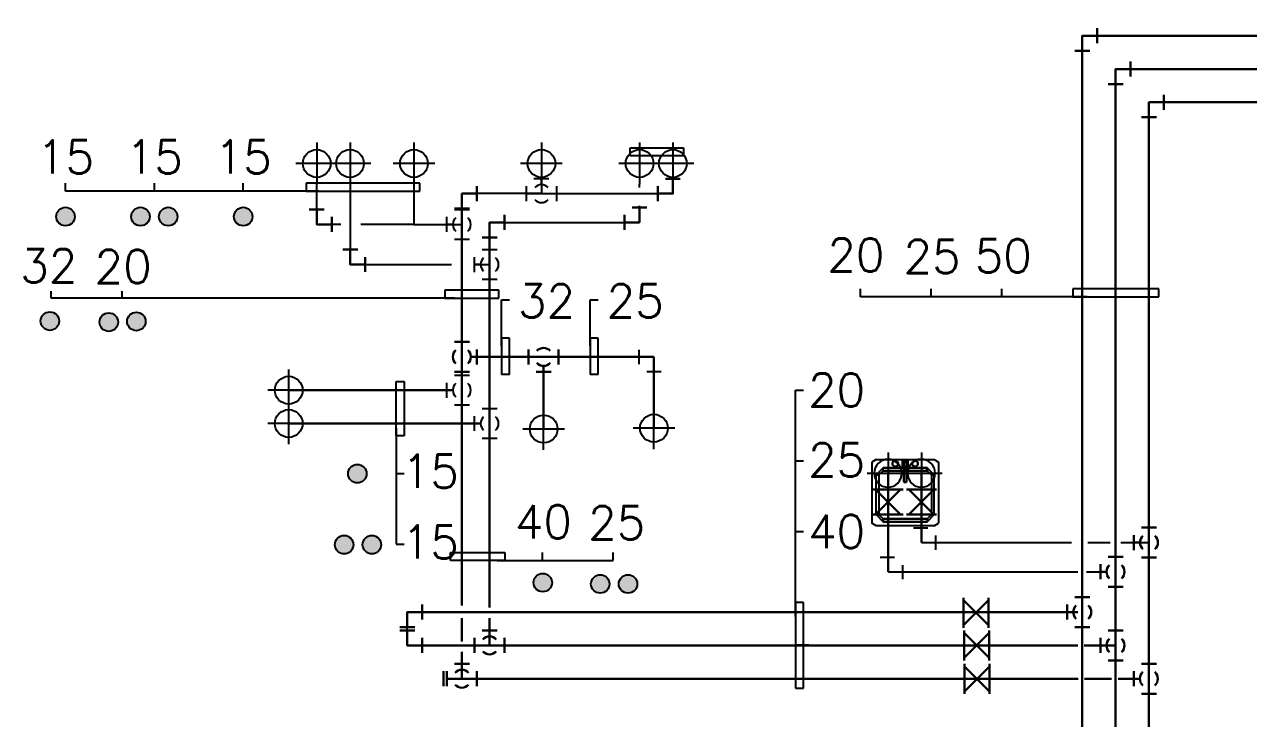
# Model space of a CAD drawing. Header units: millimetres. Extents: x 98929 to 11941380, y 952 to 54154.
# Drawn here: x 250750 to 261771, y 23122 to 29373 of the extents above; entities that cross this region are included whole.
import ezdxf
from ezdxf.enums import TextEntityAlignment as Align

# ---------------------------------------------------------------- set-up
doc = ezdxf.new("R2010")
doc.units = ezdxf.units.MM
doc.linetypes.add('HIDDEN', pattern=[0.375, 0.25, -0.125])
doc.linetypes.add('PHANTOM', pattern=[63.5, 31.75, -6.35, 6.35, -6.35, 6.35, -6.35])
for name, color, linetype, lineweight in [('-급수', 3, 'Continuous', 30), ('-급탕', 2, 'Continuous', 30), ('-환탕', 4, 'Continuous', 30)]:
    doc.layers.add(name, color=color, linetype=linetype, lineweight=lineweight)
for name, color, linetype in [('1', 1, 'Continuous'), ('5TXT', 7, 'Continuous'), ('ex', 1, 'Continuous'), ('pipe', 3, 'Continuous'), ('VENT', 7, 'HIDDEN'), ('Y', 2, 'Continuous'), ('빌트인', 8, 'Continuous')]:
    doc.layers.add(name, color=color, linetype=linetype)
doc.styles.add('굴림', font='simple.shx', dxfattribs={"bigfont": 'whgtxt.shx'})

# ---------------------------------------------------------------- blocks, each defined once
blk = doc.blocks.new('SINK2')
at = {"layer": '빌트인'}
for p, q in [((-262, 600), (-300, 575)), ((-300, 25), (-300, 575)), ((-262, 600), (262, 600)), ((-198, 562), (-262, 498)), ((-262, 498), (-198, 562)), ((198, 562), (-198, 562)), ((-198, 562), (198, 562)), ((-198, 536), (-198, 562)), ((-198, 536), (-198, 562)), ((262, 498), (198, 562)), ((198, 562), (198, 536)), ((262, 498), (198, 562)), ((198, 536), (198, 562)), ((262, 600), (300, 575)), ((300, 25), (300, 575)), ((-262, 498), (-262, 140)), ((-262, 498), (-262, 140)), ((-236, 498), (-262, 498)), ((-236, 498), (-262, 498)), ((-236, 498), (-198, 536)), ((-198, 536), (-236, 498)), ((-236, 140), (-236, 498)), ((-236, 140), (-236, 498)), ((-198, 536), (198, 536)), ((198, 536), (-198, 536)), ((236, 498), (198, 536)), ((198, 536), (236, 498)), ((236, 140), (236, 498)), ((236, 498), (262, 498)), ((236, 140), (236, 498)), ((236, 498), (262, 498)), ((262, 498), (262, 140)), ((262, 498), (262, 140)), ((-262, 140), (-198, 76)), ((-262, 140), (-236, 140)), ((-198, 76), (-262, 140)), ((-262, 140), (-236, 140)), ((-198, 102), (-236, 140)), ((-236, 140), (-198, 102)), ((-13, 204), (-13, 89)), ((13, 204), (-13, 204)), ((-13, 204), (-13, 102)), ((13, 204), (-13, 204)), ((-13, 204), (13, 204)), ((13, 204), (-13, 204)), ((-13, 204), (-13, 102)), ((-13, 89), (-13, 204)), ((13, 89), (13, 204)), ((13, 102), (13, 204)), ((13, 204), (13, 102)), ((13, 89), (13, 204)), ((198, 76), (262, 140)), ((236, 140), (198, 102)), ((262, 140), (198, 76)), ((198, 102), (236, 140)), ((262, 140), (236, 140)), ((236, 140), (262, 140)), ((-262, 0), (-300, 25)), ((262, 0), (-262, 0)), ((198, 102), (-198, 102)), ((-198, 102), (198, 102)), ((-198, 76), (-198, 102)), ((-198, 102), (-198, 76)), ((-198, 76), (198, 76)), ((198, 76), (-198, 76)), ((-114, 45), (-115, 38)), ((-115, 38), (-114, 45)), ((-114, 45), (-115, 38)), ((-115, 38), (-114, 45)), ((-115, 38), (-114, 32)), ((-114, 32), (-115, 38)), ((-115, 38), (-114, 32)), ((-114, 32), (-115, 38)), ((-111, 51), (-114, 45)), ((-114, 45), (-111, 51)), ((-111, 51), (-114, 45)), ((-114, 45), (-111, 51)), ((-114, 32), (-111, 25)), ((-111, 25), (-114, 32)), ((-114, 32), (-111, 25)), ((-111, 25), (-114, 32)), ((-107, 56), (-111, 51)), ((-111, 51), (-107, 56)), ((-107, 56), (-111, 51)), ((-111, 51), (-107, 56)), ((-111, 25), (-107, 20)), ((-107, 20), (-111, 25)), ((-111, 25), (-107, 20)), ((-107, 20), (-111, 25)), ((-102, 60), (-107, 56)), ((-107, 56), (-102, 60)), ((-102, 60), (-107, 56)), ((-107, 56), (-102, 60)), ((-107, 20), (-102, 16)), ((-102, 16), (-107, 20)), ((-107, 20), (-102, 16)), ((-102, 16), (-107, 20)), ((-96, 63), (-102, 60)), ((-102, 60), (-96, 63)), ((-96, 63), (-102, 60)), ((-102, 60), (-96, 63)), ((-102, 16), (-96, 14)), ((-96, 14), (-102, 16)), ((-102, 16), (-96, 14)), ((-96, 14), (-102, 16)), ((-89, 64), (-96, 63)), ((-96, 63), (-89, 64)), ((-89, 64), (-96, 63)), ((-96, 63), (-89, 64)), ((-96, 14), (-89, 13)), ((-89, 13), (-96, 14)), ((-96, 14), (-89, 13)), ((-89, 13), (-96, 14)), ((-82, 63), (-89, 64)), ((-82, 63), (-89, 64)), ((-89, 64), (-82, 63)), ((-82, 63), (-89, 64)), ((-89, 13), (-82, 14)), ((-82, 14), (-89, 13)), ((-89, 13), (-82, 14)), ((-82, 14), (-89, 13)), ((-76, 60), (-82, 63)), ((-82, 63), (-76, 60)), ((-76, 60), (-82, 63)), ((-82, 63), (-76, 60)), ((-82, 14), (-76, 16)), ((-76, 16), (-82, 14)), ((-82, 14), (-76, 16)), ((-76, 16), (-82, 14)), ((-71, 56), (-76, 60)), ((-76, 60), (-71, 56)), ((-71, 56), (-76, 60)), ((-76, 60), (-71, 56)), ((-76, 16), (-71, 20)), ((-71, 20), (-76, 16)), ((-76, 16), (-71, 20)), ((-71, 20), (-76, 16)), ((-67, 51), (-71, 56)), ((-71, 56), (-67, 51)), ((-67, 51), (-71, 56)), ((-71, 56), (-67, 51)), ((-71, 20), (-67, 25)), ((-67, 25), (-71, 20)), ((-71, 20), (-67, 25)), ((-67, 25), (-71, 20)), ((-64, 45), (-67, 51)), ((-67, 51), (-64, 45)), ((-64, 45), (-67, 51)), ((-67, 51), (-64, 45)), ((-67, 25), (-64, 32)), ((-64, 32), (-67, 25)), ((-67, 25), (-64, 32)), ((-64, 32), (-67, 25)), ((-64, 38), (-64, 45)), ((-64, 45), (-64, 38)), ((-64, 38), (-64, 45)), ((-64, 45), (-64, 38)), ((-64, 32), (-64, 38)), ((-64, 38), (-64, 32)), ((-64, 32), (-64, 38)), ((-64, 38), (-64, 32)), ((-13, 64), (-25, 76)), ((-25, 76), (25, 76)), ((-25, 76), (-13, 64)), ((-25, 13), (-25, 76)), ((-13, 25), (-25, 13)), ((-13, 25), (-25, 13)), ((25, 13), (-25, 13)), ((13, 102), (-13, 102)), ((-13, 102), (13, 102)), ((-13, 64), (-13, 102)), ((-13, 102), (-13, 89)), ((-13, 102), (-13, 89)), ((-13, 64), (-13, 102)), ((-13, 89), (13, 89)), ((-13, 89), (13, 89)), ((-13, 25), (-13, 89)), ((-13, 89), (-13, 25)), ((13, 64), (-13, 64)), ((13, 64), (-13, 64)), ((-13, 25), (-13, 64)), ((13, 25), (-13, 25)), ((13, 25), (-13, 25)), ((13, 102), (13, 64)), ((13, 89), (13, 102)), ((13, 102), (13, 64)), ((13, 102), (13, 89)), ((13, 89), (13, 25)), ((13, 89), (13, 25)), ((25, 76), (13, 64)), ((13, 64), (25, 76)), ((13, 25), (13, 64)), ((13, 25), (25, 13)), ((13, 25), (25, 13)), ((25, 76), (25, 13)), ((67, 51), (64, 45)), ((64, 45), (67, 51)), ((67, 51), (64, 45)), ((64, 45), (67, 51)), ((64, 38), (64, 45)), ((64, 45), (64, 38)), ((64, 38), (64, 45)), ((64, 45), (64, 38)), ((64, 38), (64, 32)), ((64, 32), (64, 38)), ((64, 38), (64, 32)), ((64, 32), (64, 38)), ((64, 32), (67, 25)), ((67, 25), (64, 32)), ((64, 32), (67, 25)), ((67, 25), (64, 32)), ((71, 56), (67, 51)), ((67, 51), (71, 56)), ((71, 56), (67, 51)), ((67, 51), (71, 56)), ((67, 25), (71, 20)), ((71, 20), (67, 25)), ((67, 25), (71, 20)), ((71, 20), (67, 25)), ((76, 60), (71, 56)), ((71, 56), (76, 60)), ((76, 60), (71, 56)), ((71, 56), (76, 60)), ((71, 20), (76, 16)), ((76, 16), (71, 20)), ((71, 20), (76, 16)), ((76, 16), (71, 20)), ((82, 63), (76, 60)), ((76, 60), (82, 63)), ((82, 63), (76, 60)), ((76, 60), (82, 63)), ((76, 16), (82, 14)), ((82, 14), (76, 16)), ((76, 16), (82, 14)), ((82, 14), (76, 16)), ((89, 64), (82, 63)), ((82, 63), (89, 64)), ((89, 64), (82, 63)), ((82, 63), (89, 64)), ((82, 14), (89, 13)), ((89, 13), (82, 14)), ((82, 14), (89, 13)), ((89, 13), (82, 14)), ((96, 63), (89, 64)), ((89, 64), (96, 63)), ((96, 63), (89, 64)), ((89, 64), (96, 63)), ((89, 13), (96, 14)), ((96, 14), (89, 13)), ((89, 13), (96, 14)), ((96, 14), (89, 13)), ((102, 60), (96, 63)), ((96, 63), (102, 60)), ((102, 60), (96, 63)), ((96, 63), (102, 60)), ((96, 14), (102, 16)), ((102, 16), (96, 14)), ((96, 14), (102, 16)), ((102, 16), (96, 14)), ((107, 56), (102, 60)), ((102, 60), (107, 56)), ((107, 56), (102, 60)), ((102, 60), (107, 56)), ((102, 16), (107, 20)), ((107, 20), (102, 16)), ((102, 16), (107, 20)), ((107, 20), (102, 16)), ((111, 51), (107, 56)), ((107, 56), (111, 51)), ((111, 51), (107, 56)), ((107, 56), (111, 51)), ((107, 20), (111, 25)), ((111, 25), (107, 20)), ((107, 20), (111, 25)), ((111, 25), (107, 20)), ((114, 45), (111, 51)), ((111, 51), (114, 45)), ((114, 45), (111, 51)), ((111, 51), (114, 45)), ((111, 25), (114, 32)), ((114, 32), (111, 25)), ((111, 25), (114, 32)), ((114, 32), (111, 25)), ((115, 38), (114, 45)), ((114, 45), (115, 38)), ((115, 38), (114, 45)), ((114, 45), (115, 38)), ((114, 32), (115, 38)), ((115, 38), (114, 32)), ((114, 32), (115, 38)), ((115, 38), (114, 32)), ((198, 102), (198, 76)), ((198, 102), (198, 76)), ((262, 0), (300, 25))]:
    blk.add_line(p, q, dxfattribs=at)
blk = doc.blocks.new('P1')
at = {"layer": '1', "color": 1, "linetype": 'Continuous'}
for p, q in [((0, -112.5), (0, 112.5)), ((112.5, 0), (-112.5, 0))]:
    blk.add_line(p, q, dxfattribs=at)
at = {"layer": 'pipe', "color": 2}
blk.add_circle((0, 0), 75, dxfattribs=at)
blk = doc.blocks.new('SF31T')
at = {"color": 2, "linetype": 'Continuous'}
for p, q in [((-0.75, 1.5), (0.75, 1.5)), ((1.5, 0.75), (1.5, -0.75)), ((-0.75, -1.5), (0.75, -1.5))]:
    blk.add_line(p, q, dxfattribs=at)
at = {"color": 0, "linetype": 'Continuous'}
for p, q in [((0, 1.5), (0, -1.5)), ((1.5, 0), (0.9, 0))]:
    blk.add_line(p, q, dxfattribs=at)
at = {"color": 2, "linetype": 'Continuous'}
for start, end in [(131.8103, 228.1897), (311.8103, 408.1897)]:
    blk.add_arc((0, 0), 0.9, start, end, dxfattribs=at)
for p in [(0, 1.5), (1.5, 0), (0, -1.5)]:
    blk.add_point(p, dxfattribs=at)
blk = doc.blocks.new('VALG01')
at = {"color": 3, "linetype": 'Continuous'}
for p, q in [((-1.25, 1.5), (-1.25, -1.5)), ((1.25, 1.5), (1.25, -1.5))]:
    blk.add_line(p, q, dxfattribs=at)
at = {"color": 2, "linetype": 'Continuous'}
for p, q in [((-1.25, -1.25), (1.25, 1.25)), ((-1.25, 1.25), (1.25, -1.25))]:
    blk.add_line(p, q, dxfattribs=at)
at = {"color": 3, "linetype": 'Continuous'}
for p in [(-1.25, 0), (1.25, 0)]:
    blk.add_point(p, dxfattribs=at)
blk = doc.blocks.new('A$C2A6351C6')
at = {"xscale": 49.99999999999999, "yscale": 49.99999999999999, "zscale": 49.99999999999999, "rotation": 180}
blk.add_blockref('VALG01', (62.5, 75), dxfattribs=at)
blk = doc.blocks.new('SA20L')
at = {"color": 2, "linetype": 'Continuous'}
for p, q in [((1.59, 0.53), (0.53, 1.59)), ((0.53, -1.59), (1.59, -0.53))]:
    blk.add_line(p, q, dxfattribs=at)
at = {"color": 0, "linetype": 'Continuous'}
blk.add_lwpolyline([(1.06, -1.06), (0, 0), (1.06, 1.06)], dxfattribs=at)
at = {"color": 2, "linetype": 'Continuous'}
for p in [(1.06, 1.06), (1.06, -1.06)]:
    blk.add_point(p, dxfattribs=at)
blk = doc.blocks.new('A$C39B32D12')
at = {"layer": '-급탕', "color": 4, "linetype": 'Continuous', "ltscale": 10, "xscale": 89.99999999995794, "yscale": 89.99999999994907, "zscale": 89.99999999996892, "rotation": 45.00004693757295}
blk.add_blockref('SA20L', (68, 68), dxfattribs=at)
blk = doc.blocks.new('SF30D2')
at = {"color": 2, "linetype": 'Continuous'}
for p, q in [((0.75, 1.5), (-0.75, 1.5)), ((1.5, -0.75), (1.5, 0.75)), ((-0.75, -1.5), (0.75, -1.5)), ((-0.75, -1.82), (0.75, -1.82))]:
    blk.add_line(p, q, dxfattribs=at)
at = {"color": 0, "linetype": 'Continuous'}
for p, q in [((0, -1.5), (0, 1.5)), ((0.9, 0), (1.5, 0))]:
    blk.add_line(p, q, dxfattribs=at)
at = {"color": 2, "linetype": 'Continuous'}
for start, end in [(131.8103, 228.1897), (311.8103, 408.1897)]:
    blk.add_arc((0, 0), 0.9, start, end, dxfattribs=at)
for p in [(0, 1.5), (1.5, 0)]:
    blk.add_point(p, dxfattribs=at)

msp = doc.modelspace()

# ---------------------------------------------------------------- hatches: boundary and pattern name
at = {"layer": '5TXT'}
h = msp.add_hatch(color=7, dxfattribs=at)
h.dxf.hatch_style = 1
edge = h.paths.add_edge_path()
edge.add_arc((251119.2, 27643.2), 83.3, -360, 0)
h = msp.add_hatch(color=7, dxfattribs=at)
h.dxf.hatch_style = 1
edge = h.paths.add_edge_path()
edge.add_arc((251794.2, 27643.2), 83.3, -360, 0)
h = msp.add_hatch(color=7, dxfattribs=at)
h.dxf.hatch_style = 1
edge = h.paths.add_edge_path()
edge.add_arc((252044.2, 27643.2), 83.3, -360, 0)
h = msp.add_hatch(color=7, dxfattribs=at)
h.dxf.hatch_style = 1
edge = h.paths.add_edge_path()
edge.add_arc((252719.2, 27643.2), 83.3, 540, 900, ccw=False)
h = msp.add_hatch(color=7, dxfattribs=at)
h.dxf.hatch_style = 1
edge = h.paths.add_edge_path()
edge.add_arc((250978.8, 26701.7), 83.3, -360, 0)
h = msp.add_hatch(color=7, dxfattribs=at)
h.dxf.hatch_style = 1
edge = h.paths.add_edge_path()
edge.add_arc((251508.6, 26692.3), 83.3, -360, 0)
h = msp.add_hatch(color=7, dxfattribs=at)
h.dxf.hatch_style = 1
edge = h.paths.add_edge_path()
edge.add_arc((251757.4, 26698.3), 83.3, -360, 0)
h = msp.add_hatch(color=7, dxfattribs=at)
h.dxf.hatch_style = 1
edge = h.paths.add_edge_path()
edge.add_arc((253746.8, 25327), 83.3, 450, 810, ccw=False)
h = msp.add_hatch(color=7, dxfattribs=at)
h.dxf.hatch_style = 1
edge = h.paths.add_edge_path()
edge.add_arc((253628, 24687.9), 83.3, 360, 720, ccw=False)
h = msp.add_hatch(color=7, dxfattribs=at)
h.dxf.hatch_style = 1
edge = h.paths.add_edge_path()
edge.add_arc((253878, 24687.9), 83.3, 360, 720, ccw=False)
h = msp.add_hatch(color=7, dxfattribs=at)
h.dxf.hatch_style = 1
edge = h.paths.add_edge_path()
edge.add_arc((255416.6, 24346.4), 83.3, 450, 810, ccw=False)
h = msp.add_hatch(color=7, dxfattribs=at)
h.dxf.hatch_style = 1
edge = h.paths.add_edge_path()
edge.add_arc((255934, 24334.3), 83.3, 360, 720, ccw=False)
h = msp.add_hatch(color=7, dxfattribs=at)
h.dxf.hatch_style = 1
edge = h.paths.add_edge_path()
edge.add_arc((256184, 24334.3), 83.3, 360, 720, ccw=False)

# ---------------------------------------------------------------- linework, layer by layer
at = {"layer": '-급수', "color": 4, "linetype": 'Continuous', "ltscale": 10}
msp.add_line((260273.7, 29137.2), (260273.7, 14794.7), dxfattribs=at)
at = {"layer": '-급수', "linetype": 'Continuous', "ltscale": 10}
for p, q in [((260873.7, 28672.2), (266547.4, 28672.2)), ((254687.8, 24140.6, 0), (254687.8, 27849.7, 0)), ((256417, 26379.4), (254768.8, 26379.4)), ((256417, 25737), (256417, 26379.4)), ((255424.1, 25729.9), (255424.1, 26298.4)), ((253129.5, 26079.4), (254606.8, 26079.4)), ((258825.1, 25331.4), (258825.1, 24706.3)), ((254687.8, 23815.7, 0), (254687.8, 24024.5, 0)), ((254687.8, 23480.8, 0), (254687.8, 23722.8, 0)), ((257812.3, 23781.3, 0.2), (257693.3, 23781.3, 0.2)), ((254687.8, 23480.8, 0), (260237.3, 23480.8, 0)), ((260293, 23480.8, 0), (260536.3, 23480.8, 0)), ((260596.1, 23480.8, 0), (260733.1, 23480.8, 0))]:
    msp.add_line(p, q, dxfattribs=at)
at = {"layer": '-급탕', "color": 4, "linetype": 'Continuous', "ltscale": 10}
for p, q in [((260273.7, 29272.2), (265947.4, 29272.2)), ((260573.7, 28972.2), (266247.4, 28972.2)), ((260573.7, 28972.2), (260573.7, 28572.2)), ((260573.7, 28572.2), (260573.7, 14794.7)), ((254937.8, 24121.6, 0.2), (254937.8, 27591.1, 0)), ((253129.5, 25779.4), (254856.8, 25779.4)), ((258525.1, 25331.4), (258525.1, 24444.4)), ((254196, 24080.8, 0.2), (260234.8, 24080.8, 0.2)), ((254937.8, 23780.8, 0.2), (254937.8, 24024.5, 0.2)), ((254196, 23780.8, 0.2), (260234.7, 23780.8, 0.2)), ((260290.9, 23780.8, 0.2), (260568.1, 23780.8, 0.2))]:
    msp.add_line(p, q, dxfattribs=at)
at = {"layer": '-환탕', "color": 3, "linetype": 'Continuous', "ltscale": 10}
msp.add_line((260873.7, 28672.2, 0), (260873.7, 15189, -0.5), dxfattribs=at)
at = {"color": 2, "linetype": 'Continuous', "lineweight": -3}
for p, q in [((255269.1, 27782.2), (255269.1, 27917.2)), ((255336.6, 27984.7), (255471.6, 27984.7)), ((255539.1, 27917.2), (255539.1, 27782.2)), ((254620.3, 27706.9, 0), (254755.3, 27706.9, 0)), ((254552.8, 27504.4, 0), (254552.8, 27639.4, 0)), ((254755.3, 27436.9, 0), (254620.3, 27436.9, 0)), ((254870.3, 27346.1, 0.1), (255005.3, 27346.1, 0.1)), ((254802.8, 27143.6, 0.1), (254802.8, 27278.6, 0.1)), ((255005.3, 27076.1, 0.1), (254870.3, 27076.1, 0.1)), ((254552.8, 26011.9), (254552.8, 26146.9)), ((254620.3, 26214.4), (254755.3, 26214.4)), ((254755.3, 25944.4), (254620.3, 25944.4)), ((254870.3, 25914.4), (255005.3, 25914.4)), ((254802.8, 25711.9), (254802.8, 25846.9)), ((255005.3, 25644.4), (254870.3, 25644.4))]:
    msp.add_line(p, q, dxfattribs=at)
at = {"color": 0, "linetype": 'Continuous', "lineweight": -3}
for p, q in [((255404.1, 27930.7), (255404.1, 27984.7)), ((255269.1, 27849.7), (255539.1, 27849.7)), ((254687.8, 27436.9, 0), (254687.8, 27706.9, 0)), ((254606.8, 27571.9, 0), (254552.8, 27571.9, 0)), ((254937.8, 27076.1, 0.1), (254937.8, 27346.1, 0.1)), ((254856.8, 27211.1, 0.1), (254802.8, 27211.1, 0.1)), ((254687.8, 25944.4), (254687.8, 26214.4)), ((254606.8, 26079.4), (254552.8, 26079.4)), ((254937.8, 25644.4), (254937.8, 25914.4)), ((254856.8, 25779.4), (254802.8, 25779.4))]:
    msp.add_line(p, q, dxfattribs=at)
at = {"color": 2, "linetype": 'Continuous', "lineweight": -3}
for centre, start, end in [((255404.1, 27849.7), 41.81031, 138.18969), ((255404.1, 27849.7), 221.81031, 318.18969), ((254687.8, 27571.9, 0), 131.81031, 228.18969), ((254687.8, 27571.9, 0), 311.81031, 48.18969), ((254937.8, 27211.1, 0.1), 131.81031, 228.18969), ((254937.8, 27211.1, 0.1), 311.81031, 48.18969), ((254687.8, 26079.4), 131.81031, 228.18969), ((254687.8, 26079.4), 311.81031, 48.18969), ((254937.8, 25779.4), 131.81031, 228.18969), ((254937.8, 25779.4), 311.81031, 48.18969)]:
    msp.add_arc(centre, 81, start, end, dxfattribs=at)
at = {"color": 2, "linetype": 'Continuous'}
for p in [(255404.1, 27984.7), (255539.1, 27849.7), (254687.8, 27706.9, 0), (254552.8, 27571.9, 0), (254937.8, 27346.1, 0.1), (254802.8, 27211.1, 0.1), (254687.8, 26214.4), (254552.8, 26079.4), (254937.8, 25914.4), (254802.8, 25779.4)]:
    msp.add_point(p, dxfattribs=at)
at = {"layer": '5TXT', "color": 7}
for centre in [(251119.2, 27643.2), (251794.2, 27643.2), (252044.2, 27643.2), (252719.2, 27643.2), (250978.8, 26701.7), (251508.6, 26692.3), (251757.4, 26698.3), (253746.8, 25327), (253628, 24687.9), (253878, 24687.9), (255416.6, 24346.4), (255934, 24334.3), (256184, 24334.3)]:
    msp.add_circle(centre, 83.3, dxfattribs=at)
at = {"layer": 'ex', "ltscale": 3000}
for p, q in [((256204.6, 28191.3), (256204.6, 28263.3)), ((256204.6, 28263.3), (256682.7, 28263.3)), ((256682.7, 28191.3), (256204.6, 28191.3)), ((251119.2, 27871.8), (251119.2, 27943.8)), ((251919.2, 27871.8), (251919.2, 27943.8)), ((252719.2, 27871.8), (252719.2, 27943.8)), ((254310.5, 27943.8), (253285.9, 27943.8)), ((254310.5, 27871.8), (254310.5, 27943.8)), ((253399.2, 27871.8), (251119.2, 27871.8)), ((253285.9, 27871.8), (254310.5, 27871.8)), ((254621.6, 26907.2), (250991, 26907.2)), ((250991.5, 26907.2), (250991.5, 26971.5)), ((251628.5, 26907.2), (251628.5, 26971.5)), ((255021.7, 26979.2), (254533.7, 26979.2)), ((254533.7, 26907.2), (255021.7, 26907.2)), ((255021.7, 26907.2), (255021.7, 26979.2)), ((255045.2, 26479.7), (255045.2, 26893.4)), ((255045.2, 26893.4), (255117.2, 26893.4)), ((255843.1, 26479.7), (255843.1, 26893.4)), ((255843.1, 26893.4), (255915.1, 26893.4)), ((258276.7, 26921), (258276.7, 26993)), ((260318.2, 26921), (258276.7, 26921)), ((258913.7, 26921), (258913.7, 26993)), ((259550.7, 26921), (259550.7, 26993)), ((260962.8, 26993), (260190.2, 26993)), ((260190.2, 26921), (260962.8, 26921)), ((260962.8, 26921), (260962.8, 26993)), ((255045.2, 26548.6), (255045.2, 26220.6)), ((255117.2, 26548.6), (255045.2, 26548.6)), ((255117.2, 26220.6), (255117.2, 26548.6)), ((255843.1, 26548.6), (255843.1, 26220.6)), ((255915.1, 26548.6), (255843.1, 26548.6)), ((255915.1, 26220.6), (255915.1, 26548.6)), ((254095.4, 26156.8), (254167.4, 26156.8)), ((254095.4, 25668.8), (254095.4, 26156.8)), ((254167.4, 26156.8), (254167.4, 25668.8)), ((255117.2, 26220.6), (255045.2, 26220.6)), ((255915.1, 26220.6), (255843.1, 26220.6)), ((257693.3, 24039.7, 0.2), (257693.3, 26081.1, 0.2)), ((257693.3, 26081.1, 0.2), (257765.3, 26081.1, 0.2)), ((254095.4, 25736.7), (254095.5, 24692.2)), ((257693.3, 25444.2, 0.2), (257765.3, 25444.2, 0.2)), ((254095.4, 25329.2), (254167.4, 25329.2)), ((257693.3, 24807.2, 0.2), (257765.3, 24807.2, 0.2)), ((254095.5, 24692.2), (254167.4, 24692.2)), ((254585.8, 24544.5), (254585.8, 24616.5)), ((254585.8, 24616.5), (255073.8, 24616.5)), ((255413.4, 24544.5), (255413.4, 24616.5)), ((256050.4, 24544.5), (256050.4, 24616.5)), ((255073.8, 24544.5), (254585.8, 24544.5)), ((255005.9, 24544.5), (256050.4, 24544.5)), ((257693.3, 24167.6, 0.2), (257693.3, 23395, 0.2)), ((257765.3, 23395, 0.2), (257765.3, 24167.6, 0.2)), ((257693.3, 23395, 0.2), (257765.3, 23395, 0.2))]:
    msp.add_line(p, q, dxfattribs=at)
at = {"layer": 'ex', "linetype": 'PHANTOM', "ltscale": 2}
for p, q in [((256682.7, 28263.3), (256682.7, 28191.3)), ((253285.9, 27943.8), (253285.9, 27871.8)), ((254533.7, 26979.2), (254533.7, 26907.2)), ((260190.2, 26993), (260190.2, 26921)), ((254167.4, 25668.8), (254095.4, 25668.8)), ((255073.8, 24616.5), (255073.8, 24544.5)), ((257765.3, 24167.6, 0.2), (257693.3, 24167.6, 0.2))]:
    msp.add_line(p, q, dxfattribs=at)
at = {"layer": 'VENT', "color": 3, "linetype": 'Continuous', "lineweight": -3}
for p, q in [((253381.7, 27571.9), (253381.3, 27933.9)), ((254256, 27933.9), (254256, 27571.9)), ((255404.7, 27933.9), (255404.7, 27849.7)), ((256587.6, 27849.7), (256587.9, 27933.9)), ((255404.7, 27849.7), (254687.8, 27849.7, 0)), ((255404.7, 27849.7), (256587.6, 27849.7)), ((253597.5, 27571.9), (253381.7, 27571.9)), ((254256, 27571.9), (253777.3, 27571.9)), ((254256, 27571.9), (254687.8, 27571.9, 0)), ((258825.1, 24706.3), (260177.4, 24706.3, -0.1)), ((260323.7, 24706.3, -0.1), (260525.4, 24706.3, -0.1)), ((260620.4, 24706.3, -0.1), (260873.7, 24706.3, -0.2))]:
    msp.add_line(p, q, dxfattribs=at)
at = {"layer": 'VENT', "color": 4, "linetype": 'Continuous', "lineweight": -3}
for p, q in [((253681.3, 27933.9), (253681.3, 27211.1)), ((256287.8, 27905.5, 0), (256287.9, 27933.9)), ((256287.4, 27591.1, 0), (256287.6, 27740.2, 0)), ((254937.8, 27591.1, 0), (256287.4, 27591.1, 0)), ((253681.3, 27211.1), (254595.5, 27211.1, 0)), ((254794.2, 27211.1, 0), (254937.8, 27211.1, 0.1)), ((258529.7, 24444.4), (258525.1, 24444.4)), ((258529.7, 24444.4), (260234.9, 24443.9)), ((260313.5, 24443.8), (260438.7, 24443.8)), ((254196, 23780.8, 0.2), (254196, 24080.8, 0.2))]:
    msp.add_line(p, q, dxfattribs=at)
at = {"layer": 'Y'}
for p, q in [((256282, 26443.6), (256282, 26315.2)), ((256481.3, 26244.4), (256352.8, 26244.4)), ((258753.7, 24840.8, 0), (258882.2, 24840.8, 0)), ((258952.9, 24770, 0), (258952.9, 24641.5, 0)), ((258454.9, 24575.2), (258583.3, 24575.2)), ((258654.1, 24504.5), (258654.1, 24376))]:
    msp.add_line(p, q, dxfattribs=at)

# ---------------------------------------------------------------- block references
at = {"layer": '-급수', "linetype": 'Continuous', "ltscale": 10}
for name, p, xscale, yscale, zscale, rotation in [('SA20L', (260873.7, 28672.2), 89.99999999996615, 89.99999999996389, 89.99999999996892, 315.0000234687799), ('SF31T', (254687.8, 26379.4), -90, 90, 90, 180), ('SF31T', (255424.1, 26379.4), 90, 90, 90, 270), ('A$C2A6351C6', (258660.8, 24960.3, 0.5), 1.799999999988358, 1.799999999988358, 1.8, 90), ('A$C2A6351C6', (258960.6, 24960.5, 0.5), 1.799999999988358, 1.799999999988358, 1.8, 90), ('SF31T', (260874.7, 24706.6, -0.2), -90.00000000000755, 90.00000000000728, 90, 2.346869602654067e-05), ('A$C2A6351C6', (259206.2, 23940.1, 0.5), 1.799999999988509, 1.799999999988472, 1.8, 2.346951123510912e-05), ('A$C2A6351C6', (259210.9, 23645.1, 0.5), 1.799999999988509, 1.799999999988586, 1.8, 2.346951123510912e-05), ('SF30D2', (254687.8, 23480.8, 0), -90.00000000000755, 90.00000000000755, 90, 270.0000234686775), ('A$C2A6351C6', (259213.9, 23343.9, 0.5), 1.799999999988509, 1.799999999988586, 1.8, 2.346951123510912e-05), ('SF31T', (260873.7, 23480.8, -0.2), -90.00000000000753, 90.00000000000756, 90, 2.346869602654067e-05)]:
    msp.add_blockref(name, p, dxfattribs=dict(at, xscale=xscale, yscale=yscale, zscale=zscale, rotation=rotation))
at = {"layer": '-급탕', "color": 4, "linetype": 'Continuous', "ltscale": 10}
for name, p, xscale, yscale, zscale, rotation in [('SA20L', (260273.7, 29272.2), 89.99999999996615, 89.99999999996385, 89.99999999996892, 315.0000234687799), ('SA20L', (260573.7, 28972.2), 89.99999999996615, 89.99999999996389, 89.99999999996892, 315.0000234687799), ('SA20L', (256287.4, 27591.1, 0), 89.99999999995453, 89.99999999994907, 89.99999999996892, 135.0000704061629), ('SA20L', (254937.8, 27591.1, 0), 89.99999999996615, 89.99999999996362, 89.99999999996892, 315.0000234687799), ('SF31T', (260573.7, 24443.8), -90.00000000000755, 90.00000000000728, 90, 2.346865893620987e-05), ('SA20L', (254196, 24080.8, 0.2), 89.99999999996615, 89.99999999996362, 89.99999999996892, 315.0000234687799), ('SF31T', (260273.7, 24080.8), -90.00000000000753, 90.00000000000756, 90, 2.346865893620987e-05), ('SA20L', (254196, 23780.8, 0.2), 89.99999999996622, 89.99999999994934, 89.99999999996892, 45.00009387485768), ('SF31T', (254937.8, 23780.8, 0.2), -90.00000000000755, 90.00000000000755, 90, 270.000023468696), ('SF31T', (260573.7, 23780.8), -90.00000000000753, 90.00000000000756, 90, 2.346865893620987e-05)]:
    msp.add_blockref(name, p, dxfattribs=dict(at, xscale=xscale, yscale=yscale, zscale=zscale, rotation=rotation))
at = {"layer": '-급탕', "color": 3, "linetype": 'Continuous', "ltscale": 10, "zscale": 89.99999999996892}
for p, xscale, yscale, rotation in [((256587.6, 27849.7), 89.99999999995453, 89.99999999994907, 135.0000704061629), ((254687.8, 27849.7, 0), 89.99999999996622, 89.99999999994934, 315.0000938748577), ((253381.7, 27571.9), 89.99999999995794, 89.99999999994934, 45.00004693757295)]:
    msp.add_blockref('SA20L', p, dxfattribs=dict(at, xscale=xscale, yscale=yscale, rotation=rotation))
at = {"layer": 'pipe', "yscale": 1.666666666666667, "zscale": 1.666666666666667}
for p, xscale, rotation in [((253381.3, 28121.4), 1.666666666666667, 90), ((253681.3, 28121.4), 1.666666666666667, 90), ((254256, 28121.4), 1.666666666666667, 90), ((255404.7, 28121.4), 1.666666666666667, 90), ((256287.9, 28121.4), 1.666666666666667, 90), ((256587.9, 28121.4), 1.666666666666667, 90), ((255424.1, 25729.9), 1.666666666666667, 270), ((258525.1, 25331.4), -1.666666666666667, 270), ((258825.1, 25331.4), -1.666666666666667, 270)]:
    msp.add_blockref('P1', p, dxfattribs=dict(at, xscale=xscale, rotation=rotation))
at = {"layer": 'pipe', "xscale": 1.666666666666667, "yscale": 1.666666666666667, "zscale": 1.666666666666667}
for p in [(253129.5, 26079.4), (253129.5, 25779.4), (256417, 25737)]:
    msp.add_blockref('P1', p, dxfattribs=at)
at = {"layer": 'VENT', "color": 3, "linetype": 'Continuous', "lineweight": -3}
msp.add_blockref('A$C39B32D12', (253614.4, 27143.5), dxfattribs=at)
at = {"layer": '빌트인', "lineweight": -3, "rotation": 180}
msp.add_blockref('SINK2', (258679.6, 25456.4), dxfattribs=at)

# ---------------------------------------------------------------- texts
at = {"layer": '5TXT', "color": 7, "style": '굴림'}
for s, p in [('15', (251119.2, 28180.7)), ('15', (251919.2, 28180.7)), ('15', (252719.2, 28180.7)), ('20', (258235.7, 27297.1)), ('32', (250968.3, 27200.5)), ('20', (251637.6, 27193)), ('25', (258921.6, 27284.4)), ('50', (259562.9, 27289.3)), ('32', (255450.6, 26883.5)), ('25', (256248.4, 26883.5)), ('20', (258062.3, 26081.1, 0.2)), ('25', (258062.3, 25451, 0.2)), ('15', (254404.4, 25348.9)), ('40', (255422, 24893.9)), ('25', (256081.9, 24885.3)), ('40', (258062.3, 24807.2, 0.2)), ('15', (254404.4, 24711.9))]:
    msp.add_text(s, height=300, dxfattribs=at).set_placement(p, align=Align.MIDDLE_CENTER)

doc.saveas('drawing.dxf')
